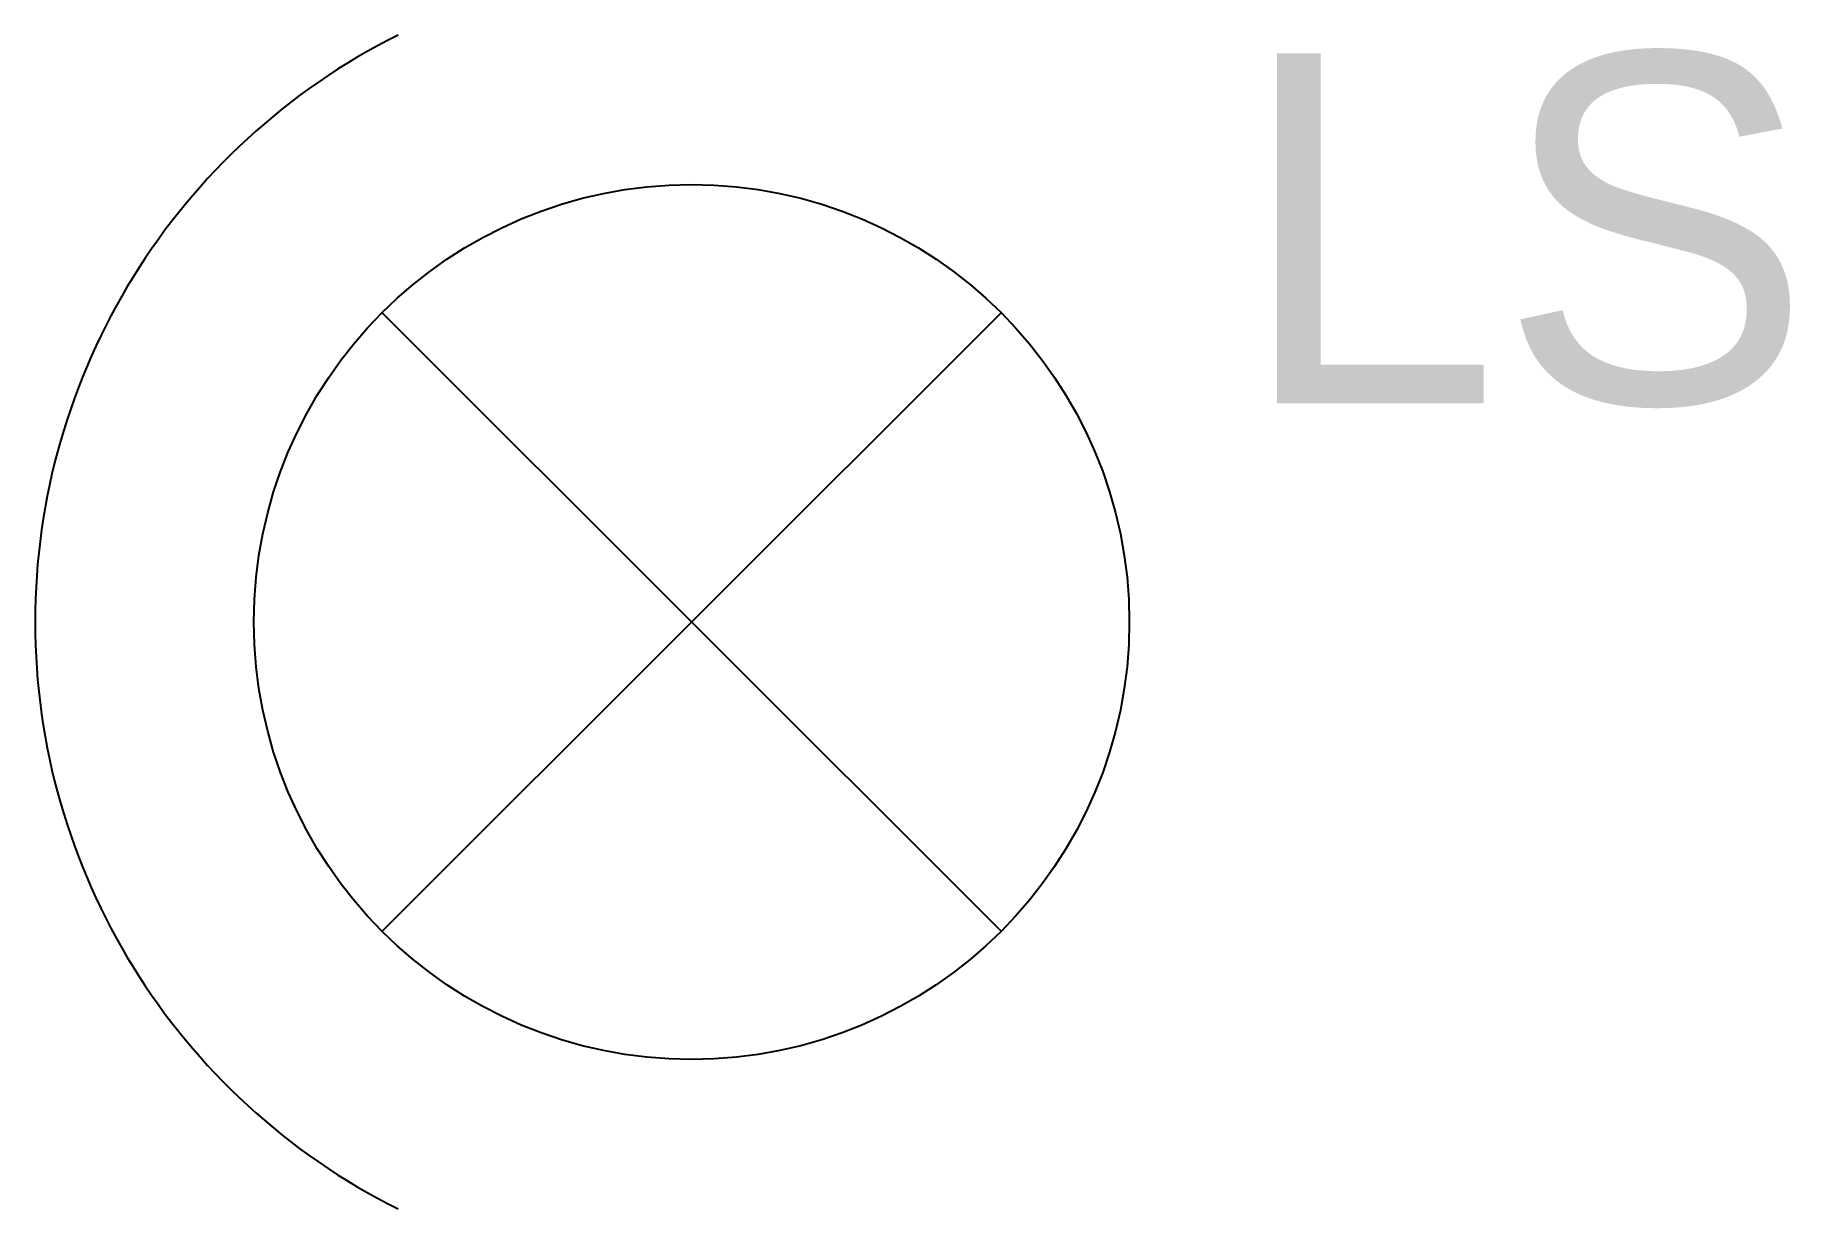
# Model space of a CAD drawing. Extents: x 445 to 485.1, y 316.6 to 343.4.
import ezdxf

# ---------------------------------------------------------------- set-up
doc = ezdxf.new("R2010")
doc.units = 0
doc.header["$LTSCALE"] = 20
doc.header["$MEASUREMENT"] = 0
doc.layers.get('0').update_dxf_attribs({"linetype": 'CONTINUOUS'})

msp = doc.modelspace()

# ---------------------------------------------------------------- linework, layer by layer
for p, q in [((452.929, 322.929), (467.071, 337.071)), ((452.929, 337.071), (467.071, 322.929))]:
    msp.add_line(p, q)
msp.add_circle((460, 330), 10)
msp.add_arc((460, 330), 15, 116.5651, 243.4349)

# ---------------------------------------------------------------- texts
msp.add_text('LS', height=8).set_placement((472.5, 335))

doc.saveas('drawing.dxf')
